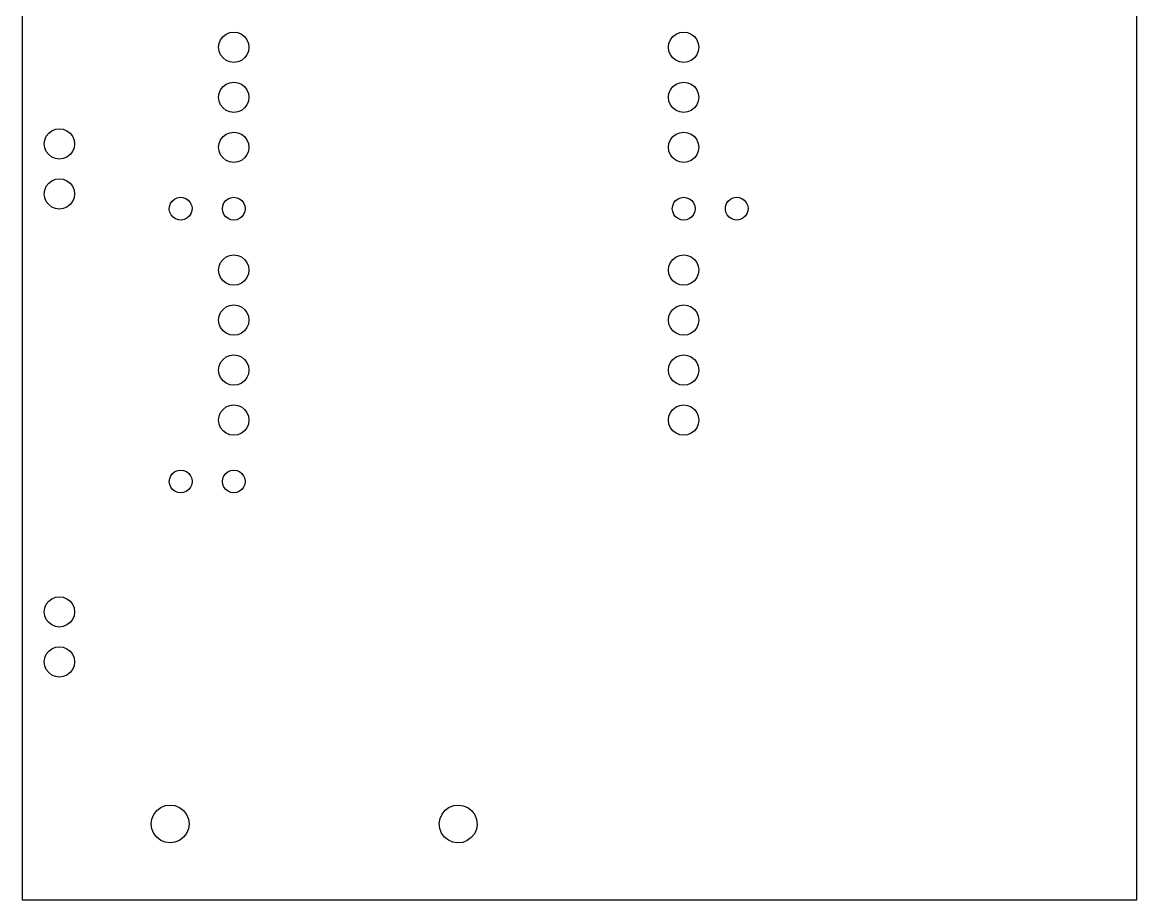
# Model space of a CAD drawing. Header units: millimetres. Extents: x -137 to 184, y -540 to -175.
# Drawn here: x 29.2 to 176.2, y -539.6 to -423.8 of the extents above; entities that cross this region are included whole.
import ezdxf

# ---------------------------------------------------------------- set-up
doc = ezdxf.new("R2010")
doc.units = ezdxf.units.MM
doc.layers.add('SectionCutEdges', color=7, linetype='Continuous')

msp = doc.modelspace()

# ---------------------------------------------------------------- linework, layer by layer
at = {"layer": 'SectionCutEdges'}
for p, q in [((29.21, -174.57), (29.21, -539.57)), ((176.21, -539.57), (176.21, -422)), ((55.17, -426.55), (55.37, -426.07)), ((55.37, -426.07), (55.69, -425.66)), ((55.69, -425.66), (56.1, -425.34)), ((56.1, -425.34), (56.58, -425.14)), ((56.58, -425.14), (57.1, -425.07)), ((57.1, -425.07), (57.62, -425.14)), ((57.62, -425.14), (58.1, -425.34)), ((58.1, -425.34), (58.51, -425.66)), ((58.51, -425.66), (58.83, -426.07)), ((58.83, -426.07), (59.03, -426.55)), ((114.51, -426.55), (114.71, -426.07)), ((114.71, -426.07), (115.03, -425.66)), ((115.03, -425.66), (115.45, -425.34)), ((115.45, -425.34), (115.93, -425.14)), ((115.93, -425.14), (116.45, -425.07)), ((116.45, -425.07), (116.96, -425.14)), ((116.96, -425.14), (117.45, -425.34)), ((117.45, -425.34), (117.86, -425.66)), ((117.86, -425.66), (118.18, -426.07)), ((118.18, -426.07), (118.38, -426.55)), ((55.1, -427.07), (55.17, -426.55)), ((55.17, -427.59), (55.1, -427.07)), ((55.37, -428.07), (55.17, -427.59)), ((59.03, -427.59), (58.83, -428.07)), ((59.03, -426.55), (59.1, -427.07)), ((59.1, -427.07), (59.03, -427.59)), ((114.45, -427.07), (114.51, -426.55)), ((114.51, -427.59), (114.45, -427.07)), ((114.71, -428.07), (114.51, -427.59)), ((118.38, -427.59), (118.18, -428.07)), ((118.38, -426.55), (118.45, -427.07)), ((118.45, -427.07), (118.38, -427.59)), ((55.69, -428.48), (55.37, -428.07)), ((56.1, -428.8), (55.69, -428.48)), ((56.58, -429), (56.1, -428.8)), ((57.1, -429.07), (56.58, -429)), ((57.62, -429), (57.1, -429.07)), ((58.1, -428.8), (57.62, -429)), ((58.51, -428.48), (58.1, -428.8)), ((58.83, -428.07), (58.51, -428.48)), ((115.03, -428.48), (114.71, -428.07)), ((115.45, -428.8), (115.03, -428.48)), ((115.93, -429), (115.45, -428.8)), ((116.45, -429.07), (115.93, -429)), ((116.96, -429), (116.45, -429.07)), ((117.45, -428.8), (116.96, -429)), ((117.86, -428.48), (117.45, -428.8)), ((118.18, -428.07), (117.86, -428.48)), ((55.69, -432.26), (56.1, -431.94)), ((56.1, -431.94), (56.58, -431.74)), ((56.58, -431.74), (57.1, -431.67)), ((57.1, -431.67), (57.62, -431.74)), ((57.62, -431.74), (58.1, -431.94)), ((58.1, -431.94), (58.51, -432.26)), ((115.03, -432.26), (115.45, -431.94)), ((115.45, -431.94), (115.93, -431.74)), ((115.93, -431.74), (116.45, -431.67)), ((116.45, -431.67), (116.96, -431.74)), ((116.96, -431.74), (117.45, -431.94)), ((117.45, -431.94), (117.86, -432.26)), ((55.1, -433.67), (55.17, -433.15)), ((55.17, -433.15), (55.37, -432.67)), ((55.37, -432.67), (55.69, -432.26)), ((58.51, -432.26), (58.83, -432.67)), ((58.83, -432.67), (59.03, -433.15)), ((59.03, -433.15), (59.1, -433.67)), ((114.45, -433.67), (114.51, -433.15)), ((114.51, -433.15), (114.71, -432.67)), ((114.71, -432.67), (115.03, -432.26)), ((117.86, -432.26), (118.18, -432.67)), ((118.18, -432.67), (118.38, -433.15)), ((118.38, -433.15), (118.45, -433.67)), ((55.17, -434.19), (55.1, -433.67)), ((55.37, -434.67), (55.17, -434.19)), ((55.69, -435.08), (55.37, -434.67)), ((56.1, -435.4), (55.69, -435.08)), ((58.51, -435.08), (58.1, -435.4)), ((58.83, -434.67), (58.51, -435.08)), ((59.03, -434.19), (58.83, -434.67)), ((59.1, -433.67), (59.03, -434.19)), ((114.51, -434.19), (114.45, -433.67)), ((114.71, -434.67), (114.51, -434.19)), ((115.03, -435.08), (114.71, -434.67)), ((115.45, -435.4), (115.03, -435.08)), ((117.86, -435.08), (117.45, -435.4)), ((118.18, -434.67), (117.86, -435.08)), ((118.38, -434.19), (118.18, -434.67)), ((118.45, -433.67), (118.38, -434.19)), ((56.58, -435.6), (56.1, -435.4)), ((57.1, -435.67), (56.58, -435.6)), ((57.62, -435.6), (57.1, -435.67)), ((58.1, -435.4), (57.62, -435.6)), ((115.93, -435.6), (115.45, -435.4)), ((116.45, -435.67), (115.93, -435.6)), ((116.96, -435.6), (116.45, -435.67)), ((117.45, -435.4), (116.96, -435.6)), ((33.1, -438.09), (33.58, -437.89)), ((33.58, -437.89), (34.1, -437.82)), ((34.1, -437.82), (34.62, -437.89)), ((34.62, -437.89), (35.1, -438.09)), ((32.1, -439.82), (32.17, -439.31)), ((32.17, -439.31), (32.37, -438.82)), ((32.37, -438.82), (32.69, -438.41)), ((32.69, -438.41), (33.1, -438.09)), ((35.1, -438.09), (35.51, -438.41)), ((35.51, -438.41), (35.83, -438.82)), ((35.83, -438.82), (36.03, -439.31)), ((36.03, -439.31), (36.1, -439.82)), ((55.17, -439.75), (55.37, -439.27)), ((55.37, -439.27), (55.69, -438.86)), ((55.69, -438.86), (56.1, -438.54)), ((56.1, -438.54), (56.58, -438.34)), ((56.58, -438.34), (57.1, -438.27)), ((57.1, -438.27), (57.62, -438.34)), ((57.62, -438.34), (58.1, -438.54)), ((58.1, -438.54), (58.51, -438.86)), ((58.51, -438.86), (58.83, -439.27)), ((58.83, -439.27), (59.03, -439.75)), ((114.51, -439.75), (114.71, -439.27)), ((114.71, -439.27), (115.03, -438.86)), ((115.03, -438.86), (115.45, -438.54)), ((115.45, -438.54), (115.93, -438.34)), ((115.93, -438.34), (116.45, -438.27)), ((116.45, -438.27), (116.96, -438.34)), ((116.96, -438.34), (117.45, -438.54)), ((117.45, -438.54), (117.86, -438.86)), ((117.86, -438.86), (118.18, -439.27)), ((118.18, -439.27), (118.38, -439.75)), ((32.17, -440.34), (32.1, -439.82)), ((32.37, -440.82), (32.17, -440.34)), ((32.69, -441.24), (32.37, -440.82)), ((35.83, -440.82), (35.51, -441.24)), ((36.03, -440.34), (35.83, -440.82)), ((36.1, -439.82), (36.03, -440.34)), ((55.1, -440.27), (55.17, -439.75)), ((55.17, -440.79), (55.1, -440.27)), ((55.37, -441.27), (55.17, -440.79)), ((59.03, -440.79), (58.83, -441.27)), ((59.03, -439.75), (59.1, -440.27)), ((59.1, -440.27), (59.03, -440.79)), ((114.45, -440.27), (114.51, -439.75)), ((114.51, -440.79), (114.45, -440.27)), ((114.71, -441.27), (114.51, -440.79)), ((118.38, -440.79), (118.18, -441.27)), ((118.38, -439.75), (118.45, -440.27)), ((118.45, -440.27), (118.38, -440.79)), ((33.1, -441.56), (32.69, -441.24)), ((33.58, -441.76), (33.1, -441.56)), ((34.1, -441.82), (33.58, -441.76)), ((34.62, -441.76), (34.1, -441.82)), ((35.1, -441.56), (34.62, -441.76)), ((35.51, -441.24), (35.1, -441.56)), ((55.69, -441.68), (55.37, -441.27)), ((56.1, -442), (55.69, -441.68)), ((56.58, -442.2), (56.1, -442)), ((57.1, -442.27), (56.58, -442.2)), ((57.62, -442.2), (57.1, -442.27)), ((58.1, -442), (57.62, -442.2)), ((58.51, -441.68), (58.1, -442)), ((58.83, -441.27), (58.51, -441.68)), ((115.03, -441.68), (114.71, -441.27)), ((115.45, -442), (115.03, -441.68)), ((115.93, -442.2), (115.45, -442)), ((116.45, -442.27), (115.93, -442.2)), ((116.96, -442.2), (116.45, -442.27)), ((117.45, -442), (116.96, -442.2)), ((117.86, -441.68), (117.45, -442)), ((118.18, -441.27), (117.86, -441.68)), ((32.37, -445.42), (32.69, -445.01)), ((32.69, -445.01), (33.1, -444.69)), ((33.1, -444.69), (33.58, -444.49)), ((33.58, -444.49), (34.1, -444.42)), ((34.1, -444.42), (34.62, -444.49)), ((34.62, -444.49), (35.1, -444.69)), ((35.1, -444.69), (35.51, -445.01)), ((35.51, -445.01), (35.83, -445.42)), ((32.1, -446.42), (32.17, -445.91)), ((32.17, -446.94), (32.1, -446.42)), ((32.17, -445.91), (32.37, -445.42)), ((35.83, -445.42), (36.03, -445.91)), ((36.03, -445.91), (36.1, -446.42)), ((36.1, -446.42), (36.03, -446.94)), ((49.63, -446.95), (50.01, -446.87)), ((50.01, -446.87), (50.4, -446.9)), ((56.71, -446.92), (57.1, -446.87)), ((57.1, -446.87), (57.49, -446.92)), ((116.06, -446.92), (116.45, -446.87)), ((116.45, -446.87), (116.83, -446.92)), ((122.97, -446.95), (123.35, -446.87)), ((123.35, -446.87), (123.75, -446.9)), ((32.37, -447.42), (32.17, -446.94)), ((32.69, -447.84), (32.37, -447.42)), ((33.1, -448.16), (32.69, -447.84)), ((33.58, -448.36), (33.1, -448.16)), ((35.1, -448.16), (34.62, -448.36)), ((35.51, -447.84), (35.1, -448.16)), ((35.83, -447.42), (35.51, -447.84)), ((36.03, -446.94), (35.83, -447.42)), ((48.6, -448.46), (48.63, -448.07)), ((48.63, -448.07), (48.76, -447.7)), ((48.76, -447.7), (48.98, -447.37)), ((48.98, -447.37), (49.28, -447.12)), ((49.28, -447.12), (49.63, -446.95)), ((50.4, -446.9), (50.77, -447.03)), ((50.77, -447.03), (51.1, -447.25)), ((51.1, -447.25), (51.35, -447.55)), ((51.35, -447.55), (51.52, -447.9)), ((51.52, -447.9), (51.6, -448.28)), ((51.6, -448.28), (51.57, -448.67)), ((55.6, -448.37), (55.65, -447.98)), ((55.65, -447.98), (55.8, -447.62)), ((55.8, -447.62), (56.04, -447.31)), ((56.04, -447.31), (56.35, -447.07)), ((56.35, -447.07), (56.71, -446.92)), ((57.49, -446.92), (57.85, -447.07)), ((57.85, -447.07), (58.16, -447.31)), ((58.16, -447.31), (58.4, -447.62)), ((58.4, -447.62), (58.55, -447.98)), ((58.55, -447.98), (58.6, -448.37)), ((114.95, -448.37), (115, -447.98)), ((115, -447.98), (115.15, -447.62)), ((115.15, -447.62), (115.39, -447.31)), ((115.39, -447.31), (115.7, -447.07)), ((115.7, -447.07), (116.06, -446.92)), ((116.83, -446.92), (117.2, -447.07)), ((117.2, -447.07), (117.51, -447.31)), ((117.51, -447.31), (117.75, -447.62)), ((117.75, -447.62), (117.9, -447.98)), ((117.9, -447.98), (117.95, -448.37)), ((121.95, -448.46), (121.98, -448.07)), ((121.98, -448.07), (122.1, -447.7)), ((122.1, -447.7), (122.32, -447.38)), ((122.32, -447.38), (122.62, -447.12)), ((122.62, -447.12), (122.97, -446.95)), ((123.75, -446.9), (124.12, -447.03)), ((124.12, -447.03), (124.44, -447.25)), ((124.44, -447.25), (124.7, -447.54)), ((124.7, -447.54), (124.87, -447.89)), ((124.87, -447.89), (124.94, -448.28)), ((124.94, -448.28), (124.92, -448.67)), ((34.1, -448.42), (33.58, -448.36)), ((34.62, -448.36), (34.1, -448.42)), ((48.68, -448.84), (48.6, -448.46)), ((48.85, -449.19), (48.68, -448.84)), ((49.1, -449.49), (48.85, -449.19)), ((49.43, -449.71), (49.1, -449.49)), ((49.8, -449.84), (49.43, -449.71)), ((50.57, -449.79), (50.19, -449.87)), ((50.92, -449.62), (50.57, -449.79)), ((51.22, -449.37), (50.92, -449.62)), ((51.44, -449.04), (51.22, -449.37)), ((51.57, -448.67), (51.44, -449.04)), ((55.65, -448.76), (55.6, -448.37)), ((55.8, -449.12), (55.65, -448.76)), ((56.04, -449.43), (55.8, -449.12)), ((56.35, -449.67), (56.04, -449.43)), ((56.71, -449.82), (56.35, -449.67)), ((57.1, -449.87), (56.71, -449.82)), ((57.49, -449.82), (57.1, -449.87)), ((57.85, -449.67), (57.49, -449.82)), ((58.16, -449.43), (57.85, -449.67)), ((58.4, -449.12), (58.16, -449.43)), ((58.55, -448.76), (58.4, -449.12)), ((58.6, -448.37), (58.55, -448.76)), ((115, -448.76), (114.95, -448.37)), ((115.15, -449.12), (115, -448.76)), ((115.39, -449.43), (115.15, -449.12)), ((115.7, -449.67), (115.39, -449.43)), ((116.06, -449.82), (115.7, -449.67)), ((116.45, -449.87), (116.06, -449.82)), ((116.83, -449.82), (116.45, -449.87)), ((117.2, -449.67), (116.83, -449.82)), ((117.51, -449.43), (117.2, -449.67)), ((117.75, -449.12), (117.51, -449.43)), ((117.9, -448.76), (117.75, -449.12)), ((117.95, -448.37), (117.9, -448.76)), ((122.02, -448.85), (121.95, -448.46)), ((122.2, -449.2), (122.02, -448.85)), ((122.45, -449.49), (122.2, -449.2)), ((122.78, -449.71), (122.45, -449.49)), ((123.15, -449.84), (122.78, -449.71)), ((123.92, -449.79), (123.54, -449.87)), ((124.27, -449.62), (123.92, -449.79)), ((124.57, -449.36), (124.27, -449.62)), ((124.79, -449.04), (124.57, -449.36)), ((124.92, -448.67), (124.79, -449.04)), ((50.19, -449.87), (49.8, -449.84)), ((123.54, -449.87), (123.15, -449.84)), ((55.17, -455.95), (55.37, -455.47)), ((55.37, -455.47), (55.69, -455.06)), ((55.69, -455.06), (56.1, -454.74)), ((56.1, -454.74), (56.58, -454.54)), ((56.58, -454.54), (57.1, -454.47)), ((57.1, -454.47), (57.62, -454.54)), ((57.62, -454.54), (58.1, -454.74)), ((58.1, -454.74), (58.51, -455.06)), ((58.51, -455.06), (58.83, -455.47)), ((58.83, -455.47), (59.03, -455.95)), ((114.51, -455.95), (114.71, -455.47)), ((114.71, -455.47), (115.03, -455.06)), ((115.03, -455.06), (115.45, -454.74)), ((115.45, -454.74), (115.93, -454.54)), ((115.93, -454.54), (116.45, -454.47)), ((116.45, -454.47), (116.96, -454.54)), ((116.96, -454.54), (117.45, -454.74)), ((117.45, -454.74), (117.86, -455.06)), ((117.86, -455.06), (118.18, -455.47)), ((118.18, -455.47), (118.38, -455.95)), ((55.1, -456.47), (55.17, -455.95)), ((55.17, -456.99), (55.1, -456.47)), ((55.37, -457.47), (55.17, -456.99)), ((59.03, -456.99), (58.83, -457.47)), ((59.03, -455.95), (59.1, -456.47)), ((59.1, -456.47), (59.03, -456.99)), ((114.45, -456.47), (114.51, -455.95)), ((114.51, -456.99), (114.45, -456.47)), ((114.71, -457.47), (114.51, -456.99)), ((118.38, -456.99), (118.18, -457.47)), ((118.38, -455.95), (118.45, -456.47)), ((118.45, -456.47), (118.38, -456.99)), ((55.69, -457.88), (55.37, -457.47)), ((56.1, -458.2), (55.69, -457.88)), ((56.58, -458.4), (56.1, -458.2)), ((57.1, -458.47), (56.58, -458.4)), ((57.62, -458.4), (57.1, -458.47)), ((58.1, -458.2), (57.62, -458.4)), ((58.51, -457.88), (58.1, -458.2)), ((58.83, -457.47), (58.51, -457.88)), ((115.03, -457.88), (114.71, -457.47)), ((115.45, -458.2), (115.03, -457.88)), ((115.93, -458.4), (115.45, -458.2)), ((116.45, -458.47), (115.93, -458.4)), ((116.96, -458.4), (116.45, -458.47)), ((117.45, -458.2), (116.96, -458.4)), ((117.86, -457.88), (117.45, -458.2)), ((118.18, -457.47), (117.86, -457.88)), ((55.69, -461.66), (56.1, -461.34)), ((56.1, -461.34), (56.58, -461.14)), ((56.58, -461.14), (57.1, -461.07)), ((57.1, -461.07), (57.62, -461.14)), ((57.62, -461.14), (58.1, -461.34)), ((58.1, -461.34), (58.51, -461.66)), ((115.03, -461.66), (115.45, -461.34)), ((115.45, -461.34), (115.93, -461.14)), ((115.93, -461.14), (116.45, -461.07)), ((116.45, -461.07), (116.96, -461.14)), ((116.96, -461.14), (117.45, -461.34)), ((117.45, -461.34), (117.86, -461.66)), ((55.1, -463.07), (55.17, -462.55)), ((55.17, -462.55), (55.37, -462.07)), ((55.37, -462.07), (55.69, -461.66)), ((58.51, -461.66), (58.83, -462.07)), ((58.83, -462.07), (59.03, -462.55)), ((59.03, -462.55), (59.1, -463.07)), ((114.45, -463.07), (114.51, -462.55)), ((114.51, -462.55), (114.71, -462.07)), ((114.71, -462.07), (115.03, -461.66)), ((117.86, -461.66), (118.18, -462.07)), ((118.18, -462.07), (118.38, -462.55)), ((118.38, -462.55), (118.45, -463.07)), ((55.17, -463.59), (55.1, -463.07)), ((55.37, -464.07), (55.17, -463.59)), ((55.69, -464.48), (55.37, -464.07)), ((56.1, -464.8), (55.69, -464.48)), ((58.51, -464.48), (58.1, -464.8)), ((58.83, -464.07), (58.51, -464.48)), ((59.03, -463.59), (58.83, -464.07)), ((59.1, -463.07), (59.03, -463.59)), ((114.51, -463.59), (114.45, -463.07)), ((114.71, -464.07), (114.51, -463.59)), ((115.03, -464.48), (114.71, -464.07)), ((115.45, -464.8), (115.03, -464.48)), ((117.86, -464.48), (117.45, -464.8)), ((118.18, -464.07), (117.86, -464.48)), ((118.38, -463.59), (118.18, -464.07)), ((118.45, -463.07), (118.38, -463.59)), ((56.58, -465), (56.1, -464.8)), ((57.1, -465.07), (56.58, -465)), ((57.62, -465), (57.1, -465.07)), ((58.1, -464.8), (57.62, -465)), ((115.93, -465), (115.45, -464.8)), ((116.45, -465.07), (115.93, -465)), ((116.96, -465), (116.45, -465.07)), ((117.45, -464.8), (116.96, -465)), ((55.17, -469.15), (55.37, -468.67)), ((55.37, -468.67), (55.69, -468.26)), ((55.69, -468.26), (56.1, -467.94)), ((56.1, -467.94), (56.58, -467.74)), ((56.58, -467.74), (57.1, -467.67)), ((57.1, -467.67), (57.62, -467.74)), ((57.62, -467.74), (58.1, -467.94)), ((58.1, -467.94), (58.51, -468.26)), ((58.51, -468.26), (58.83, -468.67)), ((58.83, -468.67), (59.03, -469.15)), ((114.51, -469.15), (114.71, -468.67)), ((114.71, -468.67), (115.03, -468.26)), ((115.03, -468.26), (115.45, -467.94)), ((115.45, -467.94), (115.93, -467.74)), ((115.93, -467.74), (116.45, -467.67)), ((116.45, -467.67), (116.96, -467.74)), ((116.96, -467.74), (117.45, -467.94)), ((117.45, -467.94), (117.86, -468.26)), ((117.86, -468.26), (118.18, -468.67)), ((118.18, -468.67), (118.38, -469.15)), ((55.1, -469.67), (55.17, -469.15)), ((55.17, -470.19), (55.1, -469.67)), ((55.37, -470.67), (55.17, -470.19)), ((59.03, -470.19), (58.83, -470.67)), ((59.03, -469.15), (59.1, -469.67)), ((59.1, -469.67), (59.03, -470.19)), ((114.45, -469.67), (114.51, -469.15)), ((114.51, -470.19), (114.45, -469.67)), ((114.71, -470.67), (114.51, -470.19)), ((118.38, -470.19), (118.18, -470.67)), ((118.38, -469.15), (118.45, -469.67)), ((118.45, -469.67), (118.38, -470.19)), ((55.69, -471.08), (55.37, -470.67)), ((56.1, -471.4), (55.69, -471.08)), ((56.58, -471.6), (56.1, -471.4)), ((57.1, -471.67), (56.58, -471.6)), ((57.62, -471.6), (57.1, -471.67)), ((58.1, -471.4), (57.62, -471.6)), ((58.51, -471.08), (58.1, -471.4)), ((58.83, -470.67), (58.51, -471.08)), ((115.03, -471.08), (114.71, -470.67)), ((115.45, -471.4), (115.03, -471.08)), ((115.93, -471.6), (115.45, -471.4)), ((116.45, -471.67), (115.93, -471.6)), ((116.96, -471.6), (116.45, -471.67)), ((117.45, -471.4), (116.96, -471.6)), ((117.86, -471.08), (117.45, -471.4)), ((118.18, -470.67), (117.86, -471.08)), ((55.69, -474.86), (56.1, -474.54)), ((56.1, -474.54), (56.58, -474.34)), ((56.58, -474.34), (57.1, -474.27)), ((57.1, -474.27), (57.62, -474.34)), ((57.62, -474.34), (58.1, -474.54)), ((58.1, -474.54), (58.51, -474.86)), ((115.03, -474.86), (115.45, -474.54)), ((115.45, -474.54), (115.93, -474.34)), ((115.93, -474.34), (116.45, -474.27)), ((116.45, -474.27), (116.96, -474.34)), ((116.96, -474.34), (117.45, -474.54)), ((117.45, -474.54), (117.86, -474.86)), ((55.1, -476.27), (55.17, -475.75)), ((55.17, -476.79), (55.1, -476.27)), ((55.17, -475.75), (55.37, -475.27)), ((55.37, -475.27), (55.69, -474.86)), ((58.51, -474.86), (58.83, -475.27)), ((58.83, -475.27), (59.03, -475.75)), ((59.03, -475.75), (59.1, -476.27)), ((59.1, -476.27), (59.03, -476.79)), ((114.45, -476.27), (114.51, -475.75)), ((114.51, -476.79), (114.45, -476.27)), ((114.51, -475.75), (114.71, -475.27)), ((114.71, -475.27), (115.03, -474.86)), ((117.86, -474.86), (118.18, -475.27)), ((118.18, -475.27), (118.38, -475.75)), ((118.38, -475.75), (118.45, -476.27)), ((118.45, -476.27), (118.38, -476.79)), ((55.37, -477.27), (55.17, -476.79)), ((55.69, -477.68), (55.37, -477.27)), ((56.1, -478), (55.69, -477.68)), ((58.51, -477.68), (58.1, -478)), ((58.83, -477.27), (58.51, -477.68)), ((59.03, -476.79), (58.83, -477.27)), ((114.71, -477.27), (114.51, -476.79)), ((115.03, -477.68), (114.71, -477.27)), ((115.45, -478), (115.03, -477.68)), ((117.86, -477.68), (117.45, -478)), ((118.18, -477.27), (117.86, -477.68)), ((118.38, -476.79), (118.18, -477.27)), ((56.58, -478.2), (56.1, -478)), ((57.1, -478.27), (56.58, -478.2)), ((57.62, -478.2), (57.1, -478.27)), ((58.1, -478), (57.62, -478.2)), ((115.93, -478.2), (115.45, -478)), ((116.45, -478.27), (115.93, -478.2)), ((116.96, -478.2), (116.45, -478.27)), ((117.45, -478), (116.96, -478.2)), ((48.65, -483.98), (48.8, -483.62)), ((48.8, -483.62), (49.04, -483.31)), ((49.04, -483.31), (49.35, -483.07)), ((49.35, -483.07), (49.71, -482.92)), ((49.71, -482.92), (50.1, -482.87)), ((50.1, -482.87), (50.49, -482.92)), ((50.49, -482.92), (50.85, -483.07)), ((50.85, -483.07), (51.16, -483.31)), ((51.16, -483.31), (51.4, -483.62)), ((51.4, -483.62), (51.55, -483.98)), ((55.65, -483.98), (55.8, -483.62)), ((55.8, -483.62), (56.04, -483.31)), ((56.04, -483.31), (56.35, -483.07)), ((56.35, -483.07), (56.71, -482.92)), ((56.71, -482.92), (57.1, -482.87)), ((57.1, -482.87), (57.49, -482.92)), ((57.49, -482.92), (57.85, -483.07)), ((57.85, -483.07), (58.16, -483.31)), ((58.16, -483.31), (58.4, -483.62)), ((58.4, -483.62), (58.55, -483.98)), ((48.6, -484.37), (48.65, -483.98)), ((48.65, -484.76), (48.6, -484.37)), ((48.8, -485.12), (48.65, -484.76)), ((51.55, -484.76), (51.4, -485.12)), ((51.55, -483.98), (51.6, -484.37)), ((51.6, -484.37), (51.55, -484.76)), ((55.6, -484.37), (55.65, -483.98)), ((55.65, -484.76), (55.6, -484.37)), ((55.8, -485.12), (55.65, -484.76)), ((58.55, -484.76), (58.4, -485.12)), ((58.55, -483.98), (58.6, -484.37)), ((58.6, -484.37), (58.55, -484.76)), ((49.04, -485.43), (48.8, -485.12)), ((49.35, -485.67), (49.04, -485.43)), ((49.71, -485.82), (49.35, -485.67)), ((50.1, -485.87), (49.71, -485.82)), ((50.49, -485.82), (50.1, -485.87)), ((50.85, -485.67), (50.49, -485.82)), ((51.16, -485.43), (50.85, -485.67)), ((51.4, -485.12), (51.16, -485.43)), ((56.04, -485.43), (55.8, -485.12)), ((56.35, -485.67), (56.04, -485.43)), ((56.71, -485.82), (56.35, -485.67)), ((57.1, -485.87), (56.71, -485.82)), ((57.49, -485.82), (57.1, -485.87)), ((57.85, -485.67), (57.49, -485.82)), ((58.16, -485.43), (57.85, -485.67)), ((58.4, -485.12), (58.16, -485.43)), ((33.1, -499.85), (33.58, -499.65)), ((33.58, -499.65), (34.1, -499.58)), ((34.1, -499.58), (34.62, -499.65)), ((34.62, -499.65), (35.1, -499.85)), ((32.1, -501.58), (32.17, -501.06)), ((32.17, -501.06), (32.37, -500.58)), ((32.37, -500.58), (32.69, -500.17)), ((32.69, -500.17), (33.1, -499.85)), ((35.1, -499.85), (35.51, -500.17)), ((35.51, -500.17), (35.83, -500.58)), ((35.83, -500.58), (36.03, -501.06)), ((36.03, -501.06), (36.1, -501.58)), ((32.17, -502.1), (32.1, -501.58)), ((32.37, -502.58), (32.17, -502.1)), ((32.69, -503), (32.37, -502.58)), ((35.83, -502.58), (35.51, -503)), ((36.03, -502.1), (35.83, -502.58)), ((36.1, -501.58), (36.03, -502.1)), ((33.1, -503.31), (32.69, -503)), ((33.58, -503.51), (33.1, -503.31)), ((34.1, -503.58), (33.58, -503.51)), ((34.62, -503.51), (34.1, -503.58)), ((35.1, -503.31), (34.62, -503.51)), ((35.51, -503), (35.1, -503.31)), ((32.37, -507.18), (32.69, -506.77)), ((32.69, -506.77), (33.1, -506.45)), ((33.1, -506.45), (33.58, -506.25)), ((33.58, -506.25), (34.1, -506.18)), ((34.1, -506.18), (34.62, -506.25)), ((34.62, -506.25), (35.1, -506.45)), ((35.1, -506.45), (35.51, -506.77)), ((35.51, -506.77), (35.83, -507.18)), ((32.1, -508.18), (32.17, -507.66)), ((32.17, -508.7), (32.1, -508.18)), ((32.17, -507.66), (32.37, -507.18)), ((35.83, -507.18), (36.03, -507.66)), ((36.03, -507.66), (36.1, -508.18)), ((36.1, -508.18), (36.03, -508.7)), ((32.37, -509.18), (32.17, -508.7)), ((32.69, -509.6), (32.37, -509.18)), ((33.1, -509.91), (32.69, -509.6)), ((33.58, -510.11), (33.1, -509.91)), ((35.1, -509.91), (34.62, -510.11)), ((35.51, -509.6), (35.1, -509.91)), ((35.83, -509.18), (35.51, -509.6)), ((36.03, -508.7), (35.83, -509.18)), ((34.1, -510.18), (33.58, -510.11)), ((34.62, -510.11), (34.1, -510.18)), ((46.94, -527.8), (47.46, -527.4)), ((47.46, -527.4), (48.06, -527.15)), ((48.06, -527.15), (48.71, -527.07)), ((48.71, -527.07), (49.35, -527.15)), ((49.35, -527.15), (49.96, -527.4)), ((49.96, -527.4), (50.47, -527.8)), ((84.98, -527.76), (85.51, -527.37)), ((85.51, -527.37), (86.11, -527.14)), ((86.11, -527.14), (86.76, -527.07)), ((86.76, -527.07), (87.41, -527.17)), ((87.41, -527.17), (88.01, -527.43)), ((88.01, -527.43), (88.51, -527.84)), ((46.21, -529.57), (46.29, -528.92)), ((46.29, -528.92), (46.54, -528.32)), ((46.54, -528.32), (46.94, -527.8)), ((50.47, -527.8), (50.87, -528.32)), ((50.87, -528.32), (51.12, -528.92)), ((51.12, -528.92), (51.21, -529.57)), ((84.21, -529.51), (84.31, -528.86)), ((84.31, -528.86), (84.57, -528.27)), ((84.57, -528.27), (84.98, -527.76)), ((88.51, -527.84), (88.9, -528.37)), ((88.9, -528.37), (89.14, -528.97)), ((89.14, -528.97), (89.21, -529.62)), ((46.29, -530.21), (46.21, -529.57)), ((46.54, -530.82), (46.29, -530.21)), ((51.12, -530.21), (50.87, -530.82)), ((51.21, -529.57), (51.12, -530.21)), ((84.28, -530.16), (84.21, -529.51)), ((84.51, -530.77), (84.28, -530.16)), ((89.11, -530.27), (88.84, -530.87)), ((89.21, -529.62), (89.11, -530.27)), ((46.94, -531.33), (46.54, -530.82)), ((47.46, -531.73), (46.94, -531.33)), ((48.06, -531.98), (47.46, -531.73)), ((48.71, -532.07), (48.06, -531.98)), ((49.35, -531.98), (48.71, -532.07)), ((49.96, -531.73), (49.35, -531.98)), ((50.47, -531.33), (49.96, -531.73)), ((50.87, -530.82), (50.47, -531.33)), ((84.9, -531.29), (84.51, -530.77)), ((85.41, -531.7), (84.9, -531.29)), ((86, -531.97), (85.41, -531.7)), ((86.65, -532.07), (86, -531.97)), ((87.3, -532), (86.65, -532.07)), ((87.91, -531.76), (87.3, -532)), ((88.43, -531.37), (87.91, -531.76)), ((88.84, -530.87), (88.43, -531.37)), ((29.21, -539.57), (176.21, -539.57))]:
    msp.add_line(p, q, dxfattribs=at)

doc.saveas('drawing.dxf')
